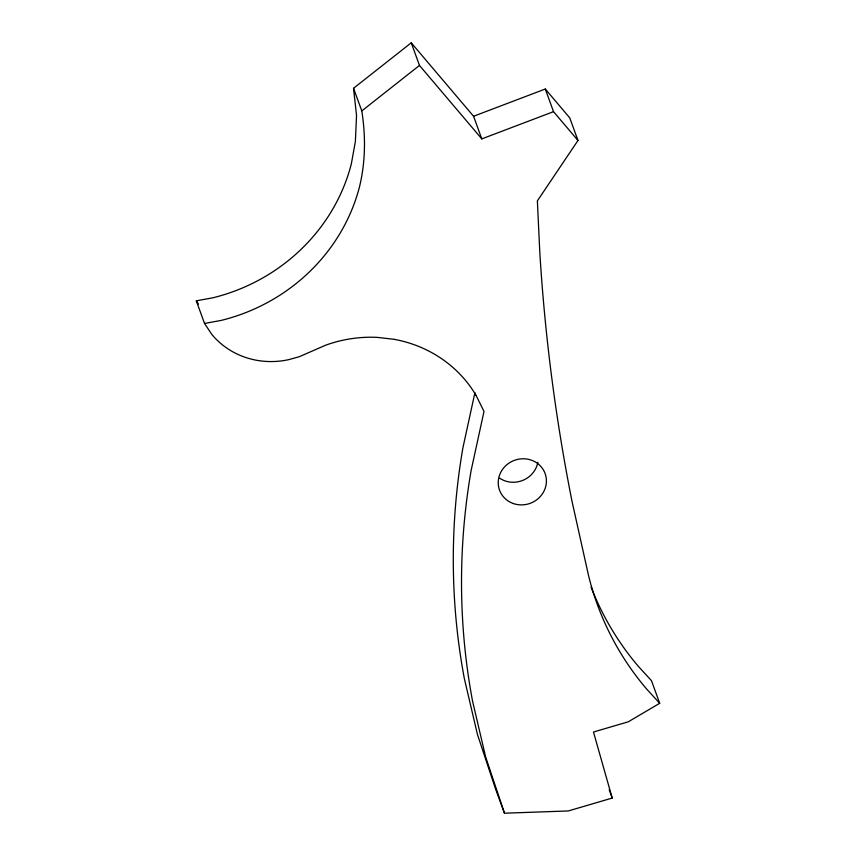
<?xml version="1.0" encoding="UTF-8"?>
<svg xmlns="http://www.w3.org/2000/svg" width="856" height="856" viewBox="0 0 856 856"><rect width="100%" height="100%" fill="white"/><g stroke="black" fill="none" stroke-linecap="round" stroke-linejoin="round"><path stroke-width="1.28" d="M474.93 392.637L462.871 447.998A715.937 675.555 -20.2 0 0 464.316 678.433L477.413 734.352L495.538 788.932L504.484 813.2L568.277 810.953L612.211 798.06L593.476 732.019L628.272 721.811L659.698 703.29L651.459 680.659L638.202 666.193A309.134 291.703 -20.2 0 1 591.068 587.066M394.541 339.361L377.293 337.382A126.346 119.219 -20.2 0 0 325.537 345.236L299.418 356.663L288.9 359.606A78.816 74.376 -20.2 0 1 211.817 334.407L204.541 323.472L196.302 300.83L212.93 297.781A184.083 173.693 -20.2 0 0 351.345 163.849L355.379 141.497L356.545 115.453L353.528 88.296L411.244 42.8L473.561 116.256L545.293 89.024L569.743 117.839L577.971 140.47L537.365 200.893L539.826 252.777A2074.463 1957.458 -20.2 0 0 572.011 501.295L588.372 574.815A309.134 291.703 -20.2 0 0 646.441 688.823L659.698 703.29M204.541 323.472L221.158 320.411A184.083 173.693 -20.2 0 0 359.574 186.49C365.565 161.688 365.747 136.029 361.799 110.916L419.472 65.431L411.244 42.8M419.472 65.431L481.8 138.886L553.522 111.665L577.971 140.47M196.302 300.83L198.485 304.115M475.947 395.162L484.004 411.404L471.1 470.64A715.937 675.555 -20.2 0 0 472.544 701.064L485.641 756.982L504.484 813.2M353.528 88.296L361.799 110.916M545.293 89.024L553.522 111.665M473.561 116.256L481.8 138.886M609.183 789.724L612.211 798.06M394.552 339.404A126.346 119.219 -20.2 0 1 475.957 395.205M537.836 462.261A24.257 22.898 -20.2 0 1 499.647 478.172M513.365 503.553A24.257 22.898 -20.2 0 0 546.171 477.68A24.257 22.898 -20.2 0 0 507.405 464.262A24.257 22.898 -20.2 0 0 513.365 503.553"/></g></svg>
